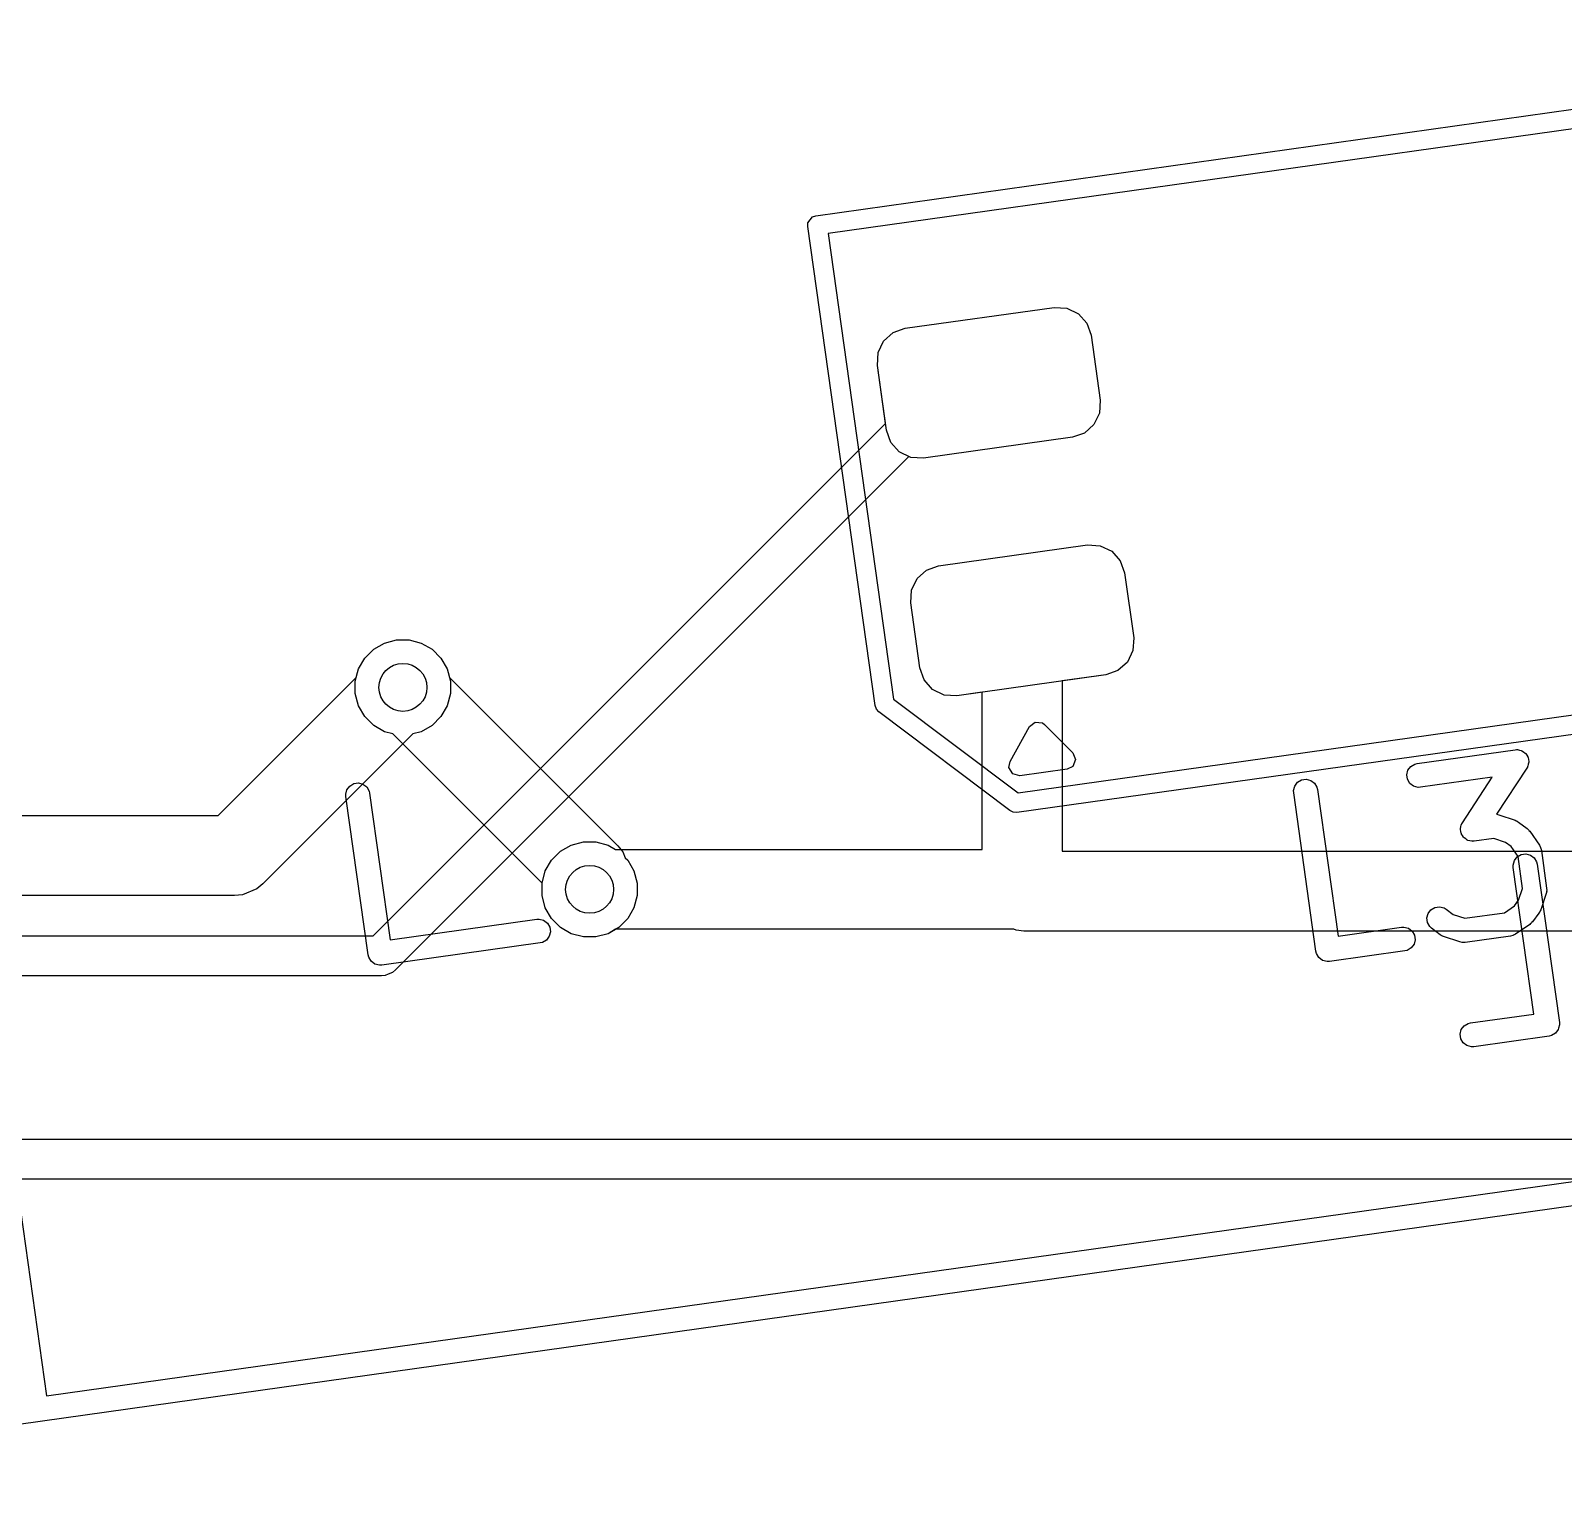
# Model space of a CAD drawing. Header units: millimetres. Extents: x 14 to 286, y -133 to -45.
# Drawn here: x 219.29 to 228.87, y -86.49 to -77.31 of the extents above; entities that cross this region are included whole.
import ezdxf

# ---------------------------------------------------------------- set-up
doc = ezdxf.new("R2010")
doc.units = ezdxf.units.MM
for name, color, linetype, true_color in [('B.Cu', 153, 'CONTINUOUS', 0x4d7fc4), ('B.Silkscreen', 31, 'CONTINUOUS', 0xe8b2a7), ('F.Cu', 13, 'CONTINUOUS', 0xc83434), ('F.Mask', 201, 'CONTINUOUS', 0xd864ff), ('F.Paste', 253, 'CONTINUOUS', 0xb4a09a), ('F.Silkscreen', 41, 'CONTINUOUS', 0xf2eda1), ('User.Drawings', 9, 'CONTINUOUS', 0xc2c2c2)]:
    doc.layers.add(name, color=color, linetype=linetype, true_color=true_color)

msp = doc.modelspace()

# ---------------------------------------------------------------- linework, layer by layer
at = {"layer": 'B.Cu', "linetype": 'CONTINUOUS'}
for p, q in [((221.433972, -81.176294), (221.501795, -81.137136)), ((221.501795, -81.137136), (221.577442, -81.116867)), ((221.577442, -81.116867), (221.655758, -81.116867)), ((221.655758, -81.116867), (221.731405, -81.137136)), ((221.731405, -81.137136), (221.799228, -81.176294)), ((221.339436, -81.299495), (221.378594, -81.231672)), ((221.378594, -81.231672), (221.433972, -81.176294)), ((221.799228, -81.176294), (221.854606, -81.231672)), ((221.854606, -81.231672), (221.893764, -81.299495)), ((221.319167, -81.375142), (221.339436, -81.299495)), ((221.893764, -81.299495), (221.907824, -81.35197)), ((221.907824, -81.35197), (222.961077, -82.405223)), ((221.319167, -81.453458), (221.319167, -81.375142)), ((221.339436, -81.529105), (221.319167, -81.453458)), ((221.378594, -81.596928), (221.339436, -81.529105)), ((221.433972, -81.652306), (221.378594, -81.596928)), ((221.501795, -81.691464), (221.433972, -81.652306)), ((221.55427, -81.705524), (221.501795, -81.691464)), ((222.486871, -82.638125), (221.55427, -81.705524)), ((222.961077, -82.405223), (222.992162, -82.443102)), ((222.992162, -82.443102), (222.992167, -82.443107)), ((222.992167, -82.443107), (223.007317, -82.479683)), ((223.007317, -82.479683), (223.022306, -82.494672)), ((223.022306, -82.494672), (223.061464, -82.562495)), ((223.061464, -82.562495), (223.081733, -82.638142)), ((222.486867, -82.638142), (222.486871, -82.638125)), ((222.486867, -82.716458), (222.486867, -82.638142)), ((223.081733, -82.638142), (223.081733, -82.716458)), ((222.507136, -82.792105), (222.486867, -82.716458)), ((222.546294, -82.859928), (222.507136, -82.792105)), ((223.061464, -82.792105), (223.022306, -82.859928)), ((223.081733, -82.716458), (223.061464, -82.792105)), ((222.601672, -82.915306), (222.546294, -82.859928)), ((223.022306, -82.859928), (222.966928, -82.915306)), ((222.669495, -82.954464), (222.601672, -82.915306)), ((222.745142, -82.974733), (222.669495, -82.954464)), ((222.823458, -82.974733), (222.745142, -82.974733)), ((222.899105, -82.954464), (222.823458, -82.974733)), ((222.966928, -82.915306), (222.899105, -82.954464))]:
    msp.add_line(p, q, dxfattribs=at)
at = {"layer": 'B.Cu'}
for centre in [(221.6166, -81.4143), (222.7843, -82.6773)]:
    msp.add_circle(centre, 0.15, dxfattribs=at)
at = {"layer": 'B.Silkscreen', "linetype": 'CONTINUOUS'}
for p, q in [((228.558975, -82.526122), (228.566303, -82.49779)), ((228.566303, -82.49779), (228.583914, -82.47442)), ((228.583914, -82.47442), (228.609128, -82.459567)), ((228.609128, -82.459567), (228.638107, -82.455494)), ((228.638107, -82.455494), (228.666439, -82.462822)), ((228.666439, -82.462822), (228.689809, -82.480433)), ((228.689809, -82.480433), (228.704662, -82.505647)), ((228.704662, -82.505647), (228.708125, -82.519936)), ((228.559585, -82.540812), (228.558975, -82.526122)), ((228.68832, -83.456809), (228.559585, -82.540812)), ((228.708125, -82.519936), (228.847298, -83.510204)), ((228.291034, -83.512645), (228.68832, -83.456809)), ((228.226592, -83.582663), (228.23392, -83.554331)), ((228.23392, -83.554331), (228.251531, -83.530961)), ((228.251531, -83.530961), (228.276745, -83.516108)), ((228.276745, -83.516108), (228.291034, -83.512645)), ((228.84058, -83.553226), (228.822969, -83.576596)), ((228.842612, -83.545369), (228.84058, -83.553226)), ((228.847908, -83.524894), (228.842612, -83.545369)), ((228.847298, -83.510204), (228.847908, -83.524894)), ((228.230665, -83.611642), (228.226592, -83.582663)), ((228.245518, -83.636856), (228.230665, -83.611642)), ((228.268888, -83.654467), (228.245518, -83.636856)), ((228.29722, -83.661795), (228.268888, -83.654467)), ((228.783466, -83.594912), (228.31191, -83.661185)), ((228.797755, -83.591449), (228.783466, -83.594912)), ((228.822969, -83.576596), (228.797755, -83.591449)), ((228.31191, -83.661185), (228.29722, -83.661795))]:
    msp.add_line(p, q, dxfattribs=at)
at = {"layer": 'F.Cu', "linetype": 'CONTINUOUS'}
for p, q in [((224.757553, -79.169447), (225.688405, -79.038625)), ((225.688405, -79.038625), (225.768263, -79.04316)), ((225.768263, -79.04316), (225.840308, -79.077909)), ((225.840308, -79.077909), (225.893569, -79.137584)), ((225.893569, -79.137584), (225.91994, -79.213099)), ((224.587614, -79.321125), (224.622363, -79.24908)), ((224.622363, -79.24908), (224.682038, -79.195819)), ((224.682038, -79.195819), (224.757553, -79.169447)), ((225.91994, -79.213099), (225.977001, -79.619109)), ((224.583079, -79.400983), (224.587614, -79.321125)), ((224.634162, -79.764461), (224.583079, -79.400983)), ((225.977001, -79.619109), (225.972466, -79.698967)), ((225.972466, -79.698967), (225.937717, -79.771012)), ((221.430624, -82.968), (224.634162, -79.764461)), ((225.878042, -79.824273), (225.802527, -79.850645)), ((225.937717, -79.771012), (225.878042, -79.824273)), ((225.802527, -79.850645), (224.871675, -79.981467)), ((224.780636, -79.971539), (221.570788, -83.181388)), ((224.791817, -79.976932), (224.780636, -79.971539)), ((224.871675, -79.981467), (224.791817, -79.976932)), ((224.966312, -80.654849), (225.897164, -80.524027)), ((225.897164, -80.524027), (225.977022, -80.528562)), ((225.977022, -80.528562), (226.049067, -80.563311)), ((226.049067, -80.563311), (226.102328, -80.622986)), ((224.831122, -80.734482), (224.890797, -80.681221)), ((224.890797, -80.681221), (224.966312, -80.654849)), ((226.102328, -80.622986), (226.128699, -80.698501)), ((224.796373, -80.806527), (224.831122, -80.734482)), ((226.128699, -80.698501), (226.18576, -81.104511)), ((224.791838, -80.886385), (224.796373, -80.806527)), ((224.848899, -81.292395), (224.791838, -80.886385)), ((221.433972, -81.176294), (221.501795, -81.137136)), ((221.501795, -81.137136), (221.577442, -81.116867)), ((221.577442, -81.116867), (221.655758, -81.116867)), ((221.655758, -81.116867), (221.731405, -81.137136)), ((221.731405, -81.137136), (221.799228, -81.176294)), ((226.18576, -81.104511), (226.181225, -81.184369)), ((221.339436, -81.299495), (221.378594, -81.231672)), ((221.378594, -81.231672), (221.433972, -81.176294)), ((221.799228, -81.176294), (221.854606, -81.231672)), ((221.854606, -81.231672), (221.893764, -81.299495)), ((226.146476, -81.256414), (226.086801, -81.309675)), ((226.181225, -81.184369), (226.146476, -81.256414)), ((220.461146, -82.2162), (221.325375, -81.35197)), ((221.325375, -81.35197), (221.339436, -81.299495)), ((221.893764, -81.299495), (221.914033, -81.375142)), ((224.87527, -81.36791), (224.848899, -81.292395)), ((226.011286, -81.336047), (225.7388, -81.374342)), ((226.086801, -81.309675), (226.011286, -81.336047)), ((221.914033, -81.453458), (221.893764, -81.529105)), ((221.914033, -81.375142), (221.914033, -81.453458)), ((224.928531, -81.427585), (224.87527, -81.36791)), ((225.000576, -81.462334), (224.928531, -81.427585)), ((225.2388, -81.444612), (225.080434, -81.466869)), ((225.2388, -82.4273), (225.2388, -81.444612)), ((225.7388, -81.374342), (225.7388, -82.4381)), ((221.893764, -81.529105), (221.854606, -81.596928)), ((225.080434, -81.466869), (225.000576, -81.462334)), ((221.854606, -81.596928), (221.799228, -81.652306)), ((221.678929, -81.705524), (220.741477, -82.642977)), ((221.731405, -81.691464), (221.678929, -81.705524)), ((221.799228, -81.652306), (221.731405, -81.691464)), ((213.731254, -82.2162), (220.461146, -82.2162)), ((222.601672, -82.439294), (222.669495, -82.400136)), ((222.669495, -82.400136), (222.745142, -82.379867)), ((222.745142, -82.379867), (222.823458, -82.379867)), ((222.823458, -82.379867), (222.899105, -82.400136)), ((222.899105, -82.400136), (222.946154, -82.4273)), ((222.507136, -82.562495), (222.546294, -82.494672)), ((222.546294, -82.494672), (222.601672, -82.439294)), ((222.946154, -82.4273), (225.2388, -82.4273)), ((225.7388, -82.4381), (235.7368, -82.4381)), ((222.486867, -82.638142), (222.507136, -82.562495)), ((220.703593, -82.674067), (220.613473, -82.711396)), ((220.703597, -82.674062), (220.703593, -82.674067)), ((220.741477, -82.642977), (220.703597, -82.674062)), ((222.486867, -82.716458), (222.486867, -82.638142)), ((220.5647, -82.7162), (213.731254, -82.7162)), ((220.613473, -82.711396), (220.5647, -82.7162)), ((222.507136, -82.792105), (222.486867, -82.716458)), ((222.546294, -82.859928), (222.507136, -82.792105)), ((222.601672, -82.915306), (222.546294, -82.859928)), ((212.700603, -82.968), (221.430624, -82.968)), ((222.669495, -82.954464), (222.601672, -82.915306)), ((222.745142, -82.974733), (222.669495, -82.954464)), ((222.823458, -82.974733), (222.745142, -82.974733)), ((222.899105, -82.954464), (222.823458, -82.974733)), ((222.946154, -82.9273), (222.899105, -82.954464)), ((225.43635, -82.9273), (222.946154, -82.9273)), ((225.450828, -82.933297), (225.43635, -82.9273)), ((225.450837, -82.933297), (225.450828, -82.933297)), ((225.4996, -82.9381), (225.450837, -82.933297)), ((235.493755, -82.9381), (225.4996, -82.9381)), ((221.570788, -83.181388), (221.551851, -83.196928)), ((221.4824, -83.218), (212.582655, -83.218)), ((221.506786, -83.215598), (221.4824, -83.218)), ((221.506787, -83.215598), (221.506786, -83.215598)), ((221.523773, -83.208562), (221.506787, -83.215598)), ((221.551846, -83.196934), (221.523773, -83.208562)), ((221.551851, -83.196928), (221.551846, -83.196934)), ((217.487959, -84.2389), (233.2809, -84.2389)), ((233.229124, -84.4889), (217.523095, -84.4889))]:
    msp.add_line(p, q, dxfattribs=at)
at = {"layer": 'F.Cu'}
for centre in [(221.6166, -81.4143), (222.7843, -82.6773)]:
    msp.add_circle(centre, 0.15, dxfattribs=at)
at = {"layer": 'F.Mask', "linetype": 'CONTINUOUS'}
for p, q in [((224.757553, -79.169447), (225.688405, -79.038625)), ((225.688405, -79.038625), (225.768263, -79.04316)), ((225.768263, -79.04316), (225.840308, -79.077909)), ((225.840308, -79.077909), (225.893569, -79.137584)), ((225.893569, -79.137584), (225.91994, -79.213099)), ((224.587614, -79.321125), (224.622363, -79.24908)), ((224.622363, -79.24908), (224.682038, -79.195819)), ((224.682038, -79.195819), (224.757553, -79.169447)), ((225.91994, -79.213099), (225.977001, -79.619109)), ((224.583079, -79.400983), (224.587614, -79.321125)), ((224.64014, -79.806993), (224.583079, -79.400983)), ((225.977001, -79.619109), (225.972466, -79.698967)), ((225.972466, -79.698967), (225.937717, -79.771012)), ((224.666511, -79.882508), (224.64014, -79.806993)), ((225.878042, -79.824273), (225.802527, -79.850645)), ((225.937717, -79.771012), (225.878042, -79.824273)), ((224.719772, -79.942183), (224.666511, -79.882508)), ((225.802527, -79.850645), (224.871675, -79.981467)), ((224.791817, -79.976932), (224.719772, -79.942183)), ((224.871675, -79.981467), (224.791817, -79.976932)), ((224.966312, -80.654849), (225.897164, -80.524027)), ((225.897164, -80.524027), (225.977022, -80.528562)), ((225.977022, -80.528562), (226.049067, -80.563311)), ((226.049067, -80.563311), (226.102328, -80.622986)), ((224.831122, -80.734482), (224.890797, -80.681221)), ((224.890797, -80.681221), (224.966312, -80.654849)), ((226.102328, -80.622986), (226.128699, -80.698501)), ((224.796373, -80.806527), (224.831122, -80.734482)), ((226.128699, -80.698501), (226.18576, -81.104511)), ((224.791838, -80.886385), (224.796373, -80.806527)), ((224.848899, -81.292395), (224.791838, -80.886385)), ((226.18576, -81.104511), (226.181225, -81.184369)), ((226.146476, -81.256414), (226.086801, -81.309675)), ((226.181225, -81.184369), (226.146476, -81.256414)), ((224.87527, -81.36791), (224.848899, -81.292395)), ((226.011286, -81.336047), (225.080434, -81.466869)), ((226.086801, -81.309675), (226.011286, -81.336047)), ((224.928531, -81.427585), (224.87527, -81.36791)), ((225.000576, -81.462334), (224.928531, -81.427585)), ((225.080434, -81.466869), (225.000576, -81.462334))]:
    msp.add_line(p, q, dxfattribs=at)
at = {"layer": 'F.Paste', "linetype": 'CONTINUOUS'}
for p, q in [((224.757553, -79.169447), (225.688405, -79.038625)), ((225.688405, -79.038625), (225.768263, -79.04316)), ((225.768263, -79.04316), (225.840308, -79.077909)), ((225.840308, -79.077909), (225.893569, -79.137584)), ((225.893569, -79.137584), (225.91994, -79.213099)), ((224.587614, -79.321125), (224.622363, -79.24908)), ((224.622363, -79.24908), (224.682038, -79.195819)), ((224.682038, -79.195819), (224.757553, -79.169447)), ((225.91994, -79.213099), (225.977001, -79.619109)), ((224.583079, -79.400983), (224.587614, -79.321125)), ((224.64014, -79.806993), (224.583079, -79.400983)), ((225.977001, -79.619109), (225.972466, -79.698967)), ((225.972466, -79.698967), (225.937717, -79.771012)), ((224.666511, -79.882508), (224.64014, -79.806993)), ((225.878042, -79.824273), (225.802527, -79.850645)), ((225.937717, -79.771012), (225.878042, -79.824273)), ((224.719772, -79.942183), (224.666511, -79.882508)), ((225.802527, -79.850645), (224.871675, -79.981467)), ((224.791817, -79.976932), (224.719772, -79.942183)), ((224.871675, -79.981467), (224.791817, -79.976932)), ((224.966312, -80.654849), (225.897164, -80.524027)), ((225.897164, -80.524027), (225.977022, -80.528562)), ((225.977022, -80.528562), (226.049067, -80.563311)), ((226.049067, -80.563311), (226.102328, -80.622986)), ((224.831122, -80.734482), (224.890797, -80.681221)), ((224.890797, -80.681221), (224.966312, -80.654849)), ((226.102328, -80.622986), (226.128699, -80.698501)), ((224.796373, -80.806527), (224.831122, -80.734482)), ((226.128699, -80.698501), (226.18576, -81.104511)), ((224.791838, -80.886385), (224.796373, -80.806527)), ((224.848899, -81.292395), (224.791838, -80.886385)), ((226.18576, -81.104511), (226.181225, -81.184369)), ((226.146476, -81.256414), (226.086801, -81.309675)), ((226.181225, -81.184369), (226.146476, -81.256414)), ((224.87527, -81.36791), (224.848899, -81.292395)), ((226.011286, -81.336047), (225.080434, -81.466869)), ((226.086801, -81.309675), (226.011286, -81.336047)), ((224.928531, -81.427585), (224.87527, -81.36791)), ((225.000576, -81.462334), (224.928531, -81.427585)), ((225.080434, -81.466869), (225.000576, -81.462334))]:
    msp.add_line(p, q, dxfattribs=at)
at = {"layer": 'F.Silkscreen', "linetype": 'CONTINUOUS'}
for p, q in [((224.199122, -78.465313), (231.428079, -77.44935)), ((231.385363, -77.576532), (224.275238, -78.575794)), ((224.149383, -78.509706), (224.17702, -78.473031)), ((224.17702, -78.473031), (224.199122, -78.465313)), ((224.148056, -78.533079), (224.149383, -78.509706)), ((224.569055, -81.52864), (224.148056, -78.533079)), ((224.275238, -78.575794), (224.684428, -81.487328)), ((225.463575, -82.074459), (231.890561, -81.171205)), ((231.966678, -81.281687), (225.455665, -82.19675)), ((224.576773, -81.550742), (224.569055, -81.52864)), ((224.592362, -81.568208), (224.576773, -81.550742)), ((224.684428, -81.487328), (225.463575, -82.074459)), ((225.411206, -82.185252), (224.592362, -81.568208)), ((225.533678, -81.659666), (225.569552, -81.630997)), ((225.569552, -81.630997), (225.61519, -81.636092)), ((225.61519, -81.636092), (225.628744, -81.646305)), ((225.628744, -81.646305), (225.805118, -81.823483)), ((225.412972, -81.878596), (225.533678, -81.659666)), ((225.805118, -81.823483), (225.822595, -81.865949)), ((227.957614, -81.890383), (228.570637, -81.804228)), ((228.570637, -81.804228), (228.578407, -81.803905)), ((228.578407, -81.803905), (228.580336, -81.803502)), ((228.580336, -81.803502), (228.58174, -81.803766)), ((228.58174, -81.803766), (228.585328, -81.803618)), ((228.585328, -81.803618), (228.597133, -81.806671)), ((228.597133, -81.806671), (228.609092, -81.808928)), ((228.609092, -81.808928), (228.611208, -81.810312)), ((228.611208, -81.810312), (228.613659, -81.810946)), ((228.613659, -81.810946), (228.623393, -81.818281)), ((228.623393, -81.818281), (228.633583, -81.824946)), ((228.633583, -81.824946), (228.635008, -81.827034)), ((228.635008, -81.827034), (228.637029, -81.828557)), ((228.637029, -81.828557), (228.643216, -81.839061)), ((228.643216, -81.839061), (228.65008, -81.849117)), ((225.406099, -81.915915), (225.412972, -81.878596)), ((225.429406, -81.955483), (225.406099, -81.915915)), ((225.770945, -81.925229), (225.473865, -81.966981)), ((225.804925, -81.908336), (225.770945, -81.925229)), ((225.822595, -81.865949), (225.804925, -81.908336)), ((227.893172, -81.960401), (227.9005, -81.932069)), ((227.9005, -81.932069), (227.918111, -81.908699)), ((227.918111, -81.908699), (227.943325, -81.893846)), ((227.943325, -81.893846), (227.957614, -81.890383)), ((228.643842, -81.91955), (228.455242, -82.207914)), ((228.647436, -81.912662), (228.643842, -81.91955)), ((228.648628, -81.911082), (228.647436, -81.912662)), ((228.648987, -81.909691), (228.648628, -81.911082)), ((228.650645, -81.906516), (228.648987, -81.909691)), ((228.65008, -81.849117), (228.650597, -81.85159)), ((228.650597, -81.85159), (228.651882, -81.853771)), ((228.652901, -81.894557), (228.650645, -81.906516)), ((228.651882, -81.853771), (228.653579, -81.865847)), ((228.655955, -81.88275), (228.652901, -81.894557)), ((228.653579, -81.865847), (228.656071, -81.87776)), ((228.656071, -81.87776), (228.655602, -81.880242)), ((228.655602, -81.880242), (228.655955, -81.88275)), ((225.473865, -81.966981), (225.429406, -81.955483)), ((227.185838, -82.059811), (227.193166, -82.031479)), ((227.193166, -82.031479), (227.210777, -82.008109)), ((227.210777, -82.008109), (227.235991, -81.993256)), ((227.235991, -81.993256), (227.26497, -81.989183)), ((227.26497, -81.989183), (227.293302, -81.996511)), ((227.293302, -81.996511), (227.316672, -82.014122)), ((227.316672, -82.014122), (227.331525, -82.039336)), ((227.897245, -81.98938), (227.893172, -81.960401)), ((227.912098, -82.014594), (227.897245, -81.98938)), ((227.935468, -82.032205), (227.912098, -82.014594)), ((228.427838, -81.97577), (227.97849, -82.038923)), ((228.241237, -82.261082), (228.427838, -81.97577)), ((227.186448, -82.074501), (227.185838, -82.059811)), ((227.325621, -83.064769), (227.186448, -82.074501)), ((227.331525, -82.039336), (227.334988, -82.053625)), ((227.334988, -82.053625), (227.463723, -82.969623)), ((227.9638, -82.039533), (227.935468, -82.032205)), ((227.97849, -82.038923), (227.9638, -82.039533)), ((225.432292, -82.195423), (225.411206, -82.185252)), ((225.455665, -82.19675), (225.432292, -82.195423)), ((228.455242, -82.207914), (228.469349, -82.211156)), ((228.469349, -82.211156), (228.570289, -82.245057)), ((228.229008, -82.302873), (228.229477, -82.300386)), ((228.231501, -82.314794), (228.229008, -82.302873)), ((228.229125, -82.297881), (228.232175, -82.286085)), ((228.229477, -82.300386), (228.229125, -82.297881)), ((228.233197, -82.326861), (228.231501, -82.314794)), ((228.232175, -82.286085), (228.234434, -82.274116)), ((228.234434, -82.274116), (228.236093, -82.270936)), ((228.236093, -82.270936), (228.236452, -82.26955)), ((228.236452, -82.26955), (228.23764, -82.267973)), ((228.23764, -82.267973), (228.241237, -82.261082)), ((228.570289, -82.245057), (228.577074, -82.248104)), ((228.577074, -82.248104), (228.578993, -82.248601)), ((228.578993, -82.248601), (228.581269, -82.249989)), ((228.581269, -82.249989), (228.5837, -82.251081)), ((228.5837, -82.251081), (228.585193, -82.252381)), ((228.585193, -82.252381), (228.591546, -82.256256)), ((228.591546, -82.256256), (228.645329, -82.296784)), ((228.645329, -82.296784), (228.650806, -82.301824)), ((228.650806, -82.301824), (228.652466, -82.3029)), ((228.652466, -82.3029), (228.654183, -82.304932)), ((228.654183, -82.304932), (228.656147, -82.30674)), ((228.656147, -82.30674), (228.657153, -82.308448)), ((228.657153, -82.308448), (228.661954, -82.314131)), ((228.661954, -82.314131), (228.722364, -82.401815)), ((228.234481, -82.329041), (228.233197, -82.326861)), ((228.234999, -82.331516), (228.234481, -82.329041)), ((228.241869, -82.341582), (228.234999, -82.331516)), ((228.24805, -82.352075), (228.241869, -82.341582)), ((228.250067, -82.353595), (228.24805, -82.352075)), ((228.251495, -82.355687), (228.250067, -82.353595)), ((228.261697, -82.362359), (228.251495, -82.355687)), ((228.27142, -82.369686), (228.261697, -82.362359)), ((228.273868, -82.370319), (228.27142, -82.369686)), ((228.275986, -82.371704), (228.273868, -82.370319)), ((228.287955, -82.373962), (228.275986, -82.371704)), ((228.299751, -82.377013), (228.287955, -82.373962)), ((228.303335, -82.376864), (228.299751, -82.377013)), ((228.304743, -82.37713), (228.303335, -82.376864)), ((228.306674, -82.376725), (228.304743, -82.37713)), ((228.314442, -82.376404), (228.306674, -82.376725)), ((228.438376, -82.358986), (228.314442, -82.376404)), ((228.510992, -82.383375), (228.438376, -82.358986)), ((228.545337, -82.409255), (228.510992, -82.383375)), ((228.588796, -82.472335), (228.545337, -82.409255)), ((228.722364, -82.401815), (228.729479, -82.414682)), ((228.729479, -82.414682), (228.730042, -82.417316)), ((228.617004, -82.673049), (228.588796, -82.472335)), ((228.730042, -82.417316), (228.73141, -82.419639)), ((228.73141, -82.419639), (228.734873, -82.433928)), ((228.734873, -82.433928), (228.768009, -82.669706)), ((228.592616, -82.745666), (228.617004, -82.673049)), ((228.768129, -82.689693), (228.764836, -82.704022)), ((228.768618, -82.684396), (228.767943, -82.687002)), ((228.767943, -82.687002), (228.768129, -82.689693)), ((228.768009, -82.669706), (228.768618, -82.684396)), ((228.04403, -82.804656), (228.069244, -82.789803)), ((228.069244, -82.789803), (228.098222, -82.785731)), ((228.098222, -82.785731), (228.126554, -82.793057)), ((228.126554, -82.793057), (228.139107, -82.800712)), ((228.503654, -82.82347), (228.566738, -82.780007)), ((228.566738, -82.780007), (228.592616, -82.745666)), ((228.764836, -82.704022), (228.730935, -82.804961)), ((228.019092, -82.856359), (228.026418, -82.828027)), ((228.023164, -82.885337), (228.019092, -82.856359)), ((228.038017, -82.910551), (228.023164, -82.885337)), ((228.026418, -82.828027), (228.04403, -82.804656)), ((228.139107, -82.800712), (228.18317, -82.833916)), ((228.18317, -82.833916), (228.255787, -82.858304)), ((228.255787, -82.858304), (228.503654, -82.82347)), ((228.667543, -82.891825), (228.661861, -82.896626)), ((228.669251, -82.89082), (228.667543, -82.891825)), ((228.671055, -82.888859), (228.669251, -82.89082)), ((228.673093, -82.887138), (228.671055, -82.888859)), ((228.674171, -82.885472), (228.673093, -82.887138)), ((228.679207, -82.880001), (228.674171, -82.885472)), ((228.719736, -82.826219), (228.679207, -82.880001)), ((228.72361, -82.819866), (228.719736, -82.826219)), ((228.724911, -82.818373), (228.72361, -82.819866)), ((228.726002, -82.815943), (228.724911, -82.818373)), ((228.727391, -82.813666), (228.726002, -82.815943)), ((228.727887, -82.811745), (228.727391, -82.813666)), ((228.730935, -82.804961), (228.727887, -82.811745)), ((227.463723, -82.969623), (227.861009, -82.913788)), ((227.861009, -82.913788), (227.875699, -82.913179)), ((227.875699, -82.913179), (227.90403, -82.920506)), ((227.90403, -82.920506), (227.927401, -82.938117)), ((227.927401, -82.938117), (227.942253, -82.963331)), ((227.942253, -82.963331), (227.946326, -82.99231)), ((228.048835, -82.920508), (228.038017, -82.910551)), ((228.102618, -82.961036), (228.048835, -82.920508)), ((228.10897, -82.96491), (228.102618, -82.961036)), ((228.110464, -82.966211), (228.10897, -82.96491)), ((228.112894, -82.967302), (228.110464, -82.966211)), ((228.115171, -82.968691), (228.112894, -82.967302)), ((228.117089, -82.969187), (228.115171, -82.968691)), ((228.123875, -82.972235), (228.117089, -82.969187)), ((228.224813, -83.006136), (228.123875, -82.972235)), ((228.542063, -82.969546), (228.25913, -83.009309)), ((228.556352, -82.966083), (228.542063, -82.969546)), ((228.558673, -82.964715), (228.556352, -82.966083)), ((228.56131, -82.964152), (228.558673, -82.964715)), ((228.574177, -82.957037), (228.56131, -82.964152)), ((228.661861, -82.896626), (228.574177, -82.957037)), ((227.329084, -83.079058), (227.325621, -83.064769)), ((227.343937, -83.104272), (227.329084, -83.079058)), ((227.881885, -83.062328), (227.410329, -83.128601)), ((227.896174, -83.058865), (227.881885, -83.062328)), ((227.921388, -83.044012), (227.896174, -83.058865)), ((227.938999, -83.020642), (227.921388, -83.044012)), ((227.946326, -82.99231), (227.938999, -83.020642)), ((228.239143, -83.009429), (228.224813, -83.006136)), ((228.241833, -83.009243), (228.239143, -83.009429)), ((228.24444, -83.009918), (228.241833, -83.009243)), ((228.25913, -83.009309), (228.24444, -83.009918)), ((227.367307, -83.121883), (227.343937, -83.104272)), ((227.395639, -83.129211), (227.367307, -83.121883)), ((227.410329, -83.128601), (227.395639, -83.129211))]:
    msp.add_line(p, q, dxfattribs=at)
at = {"layer": 'User.Drawings', "linetype": 'CONTINUOUS'}
for p, q in [((216.776253, -67.257661), (219.388465, -85.844517)), ((221.26691, -82.054536), (221.284521, -82.031166)), ((221.284521, -82.031166), (221.309735, -82.016313)), ((221.309735, -82.016313), (221.338714, -82.01224)), ((221.338714, -82.01224), (221.367046, -82.019568)), ((221.367046, -82.019568), (221.390416, -82.037179)), ((221.259582, -82.082868), (221.26691, -82.054536)), ((221.260192, -82.097558), (221.259582, -82.082868)), ((221.399365, -83.087826), (221.260192, -82.097558)), ((221.390416, -82.037179), (221.405269, -82.062393)), ((221.405269, -82.062393), (221.408732, -82.076682)), ((221.408732, -82.076682), (221.537467, -82.99268)), ((221.537467, -82.99268), (222.453465, -82.863945)), ((222.453465, -82.863945), (222.468155, -82.863335)), ((222.468155, -82.863335), (222.496487, -82.870663)), ((222.496487, -82.870663), (222.519857, -82.888274)), ((222.519857, -82.888274), (222.53471, -82.913488)), ((222.531455, -82.970799), (222.513844, -82.994169)), ((222.538783, -82.942467), (222.531455, -82.970799)), ((222.53471, -82.913488), (222.538783, -82.942467)), ((222.474341, -83.012485), (221.484073, -83.151658)), ((222.48863, -83.009022), (222.474341, -83.012485)), ((222.513844, -82.994169), (222.48863, -83.009022)), ((221.402828, -83.102115), (221.399365, -83.087826)), ((221.417681, -83.127329), (221.402828, -83.102115)), ((221.441051, -83.14494), (221.417681, -83.127329)), ((221.469383, -83.152268), (221.441051, -83.14494)), ((221.484073, -83.151658), (221.469383, -83.152268)), ((219.388465, -85.844517), (238.004959, -83.22814)), ((233.244947, -84.05058), (214.606268, -86.670075))]:
    msp.add_line(p, q, dxfattribs=at)

doc.saveas('drawing.dxf')
